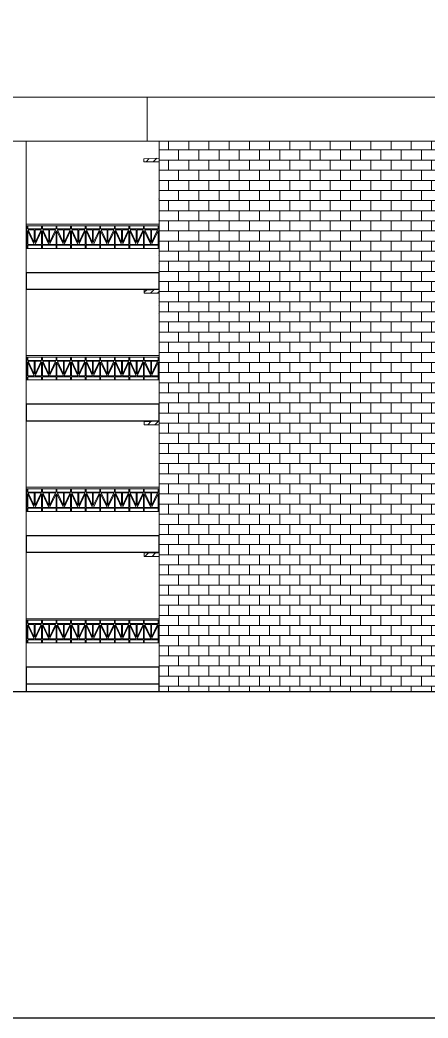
# Model space of a CAD drawing. Header units: millimetres. Extents: x 3614 to 12428, y -844 to 6844.
# Drawn here: x 5518.33 to 5528.42, y -482.44 to -457.78 of the extents above; entities that cross this region are included whole.
import ezdxf

# ---------------------------------------------------------------- set-up
doc = ezdxf.new("R2010")
doc.units = ezdxf.units.MM
doc.header["$LTSCALE"] = 40
doc.header["$MEASUREMENT"] = 0
doc.linetypes.add('DASHED', pattern=[0.75, 0.5, -0.25])
doc.layers.get('0').update_dxf_attribs({"linetype": 'CONTINUOUS', "lineweight": 20})
for name, color, linetype, lineweight in [('Beam', 254, 'CONTINUOUS', 25), ('E1', 7, 'CONTINUOUS', 20), ('E3', 251, 'CONTINUOUS', 18), ('E4', 252, 'CONTINUOUS', 18), ('Hidden', 30, 'DASHED', 18), ('Railing', 23, 'CONTINUOUS', 18), ('Wall', 7, 'CONTINUOUS', 30)]:
    doc.layers.add(name, color=color, linetype=linetype, lineweight=lineweight)

# ---------------------------------------------------------------- blocks, each defined once
blk = doc.blocks.new('RAILING BUY67')
at = {"ltscale": 0.05}
for p, q in [((-3.293, 1.01), (0, 1.01)), ((-3.293, 0.41), (0, 0.41))]:
    blk.add_line(p, q, dxfattribs=at)
at = {"layer": 'Beam', "ltscale": 0.05}
blk.add_lwpolyline([(-3.293, 0), (0, 0), (0, 0.41), (-3.293, 0.41)], close=True, dxfattribs=at)
at = {"layer": 'Railing'}
for p, q in [((0, 1.61), (-3.293, 1.61)), ((0, 1.57), (-3.293, 1.57)), ((-3.27, 1.49), (-3.293, 1.49)), ((-3.27, 1.57), (-3.27, 1.49)), ((-3.25, 1.57), (-3.25, 1.49)), ((-3.25, 1.49), (-2.91, 1.49)), ((-2.91, 1.57), (-2.91, 1.49)), ((-2.89, 1.57), (-2.89, 1.49)), ((-2.89, 1.49), (-2.55, 1.49)), ((-2.55, 1.57), (-2.55, 1.49)), ((-2.53, 1.57), (-2.53, 1.49)), ((-2.53, 1.49), (-2.19, 1.49)), ((-2.19, 1.57), (-2.19, 1.49)), ((-2.17, 1.57), (-2.17, 1.49)), ((-2.17, 1.49), (-1.83, 1.49)), ((-1.83, 1.57), (-1.83, 1.49)), ((-1.81, 1.57), (-1.81, 1.49)), ((-1.81, 1.49), (-1.47, 1.49)), ((-1.47, 1.57), (-1.47, 1.49)), ((-1.45, 1.57), (-1.45, 1.49)), ((-1.45, 1.49), (-1.11, 1.49)), ((-1.11, 1.57), (-1.11, 1.49)), ((-1.09, 1.57), (-1.09, 1.49)), ((-1.09, 1.49), (-0.75, 1.49)), ((-0.75, 1.57), (-0.75, 1.49)), ((-0.73, 1.57), (-0.73, 1.49)), ((-0.73, 1.49), (-0.39, 1.49)), ((-0.39, 1.57), (-0.39, 1.49)), ((-0.37, 1.57), (-0.37, 1.49)), ((-0.37, 1.49), (-0.03, 1.49)), ((-0.03, 1.57), (-0.03, 1.49)), ((-0.01, 1.57), (-0.01, 1.49)), ((-0.01, 1.57), (-0.01, 1.01)), ((-3.27, 1.47), (-3.293, 1.47)), ((-3.27, 1.47), (-3.27, 1.11)), ((-3.25, 1.447), (-3.091, 1.11)), ((-3.25, 1.447), (-3.25, 1.11)), ((-3.239, 1.47), (-3.09, 1.47)), ((-3.239, 1.47), (-3.09, 1.155)), ((-3.09, 1.155), (-3.09, 1.47)), ((-2.921, 1.47), (-3.07, 1.155)), ((-3.07, 1.155), (-3.07, 1.47)), ((-3.07, 1.47), (-2.921, 1.47)), ((-2.91, 1.447), (-3.069, 1.11)), ((-2.91, 1.447), (-2.91, 1.11)), ((-2.89, 1.447), (-2.731, 1.11)), ((-2.89, 1.447), (-2.89, 1.11)), ((-2.879, 1.47), (-2.73, 1.47)), ((-2.879, 1.47), (-2.73, 1.155)), ((-2.73, 1.155), (-2.73, 1.47)), ((-2.561, 1.47), (-2.71, 1.155)), ((-2.71, 1.155), (-2.71, 1.47)), ((-2.71, 1.47), (-2.561, 1.47)), ((-2.55, 1.447), (-2.709, 1.11)), ((-2.55, 1.447), (-2.55, 1.11)), ((-2.53, 1.447), (-2.371, 1.11)), ((-2.53, 1.447), (-2.53, 1.11)), ((-2.519, 1.47), (-2.37, 1.47)), ((-2.519, 1.47), (-2.37, 1.155)), ((-2.37, 1.155), (-2.37, 1.47)), ((-2.201, 1.47), (-2.35, 1.155)), ((-2.35, 1.155), (-2.35, 1.47)), ((-2.35, 1.47), (-2.201, 1.47)), ((-2.19, 1.447), (-2.349, 1.11)), ((-2.19, 1.447), (-2.19, 1.11)), ((-2.17, 1.447), (-2.011, 1.11)), ((-2.17, 1.447), (-2.17, 1.11)), ((-2.159, 1.47), (-2.01, 1.47)), ((-2.159, 1.47), (-2.01, 1.155)), ((-2.01, 1.155), (-2.01, 1.47)), ((-1.841, 1.47), (-1.99, 1.155)), ((-1.99, 1.155), (-1.99, 1.47)), ((-1.99, 1.47), (-1.841, 1.47)), ((-1.83, 1.447), (-1.989, 1.11)), ((-1.83, 1.447), (-1.83, 1.11)), ((-1.81, 1.447), (-1.651, 1.11)), ((-1.81, 1.447), (-1.81, 1.11)), ((-1.799, 1.47), (-1.65, 1.47)), ((-1.799, 1.47), (-1.65, 1.155)), ((-1.65, 1.155), (-1.65, 1.47)), ((-1.481, 1.47), (-1.63, 1.155)), ((-1.63, 1.155), (-1.63, 1.47)), ((-1.63, 1.47), (-1.481, 1.47)), ((-1.47, 1.447), (-1.629, 1.11)), ((-1.47, 1.447), (-1.47, 1.11)), ((-1.45, 1.447), (-1.291, 1.11)), ((-1.45, 1.447), (-1.45, 1.11)), ((-1.439, 1.47), (-1.29, 1.47)), ((-1.439, 1.47), (-1.29, 1.155)), ((-1.29, 1.155), (-1.29, 1.47)), ((-1.121, 1.47), (-1.27, 1.155)), ((-1.27, 1.155), (-1.27, 1.47)), ((-1.27, 1.47), (-1.121, 1.47)), ((-1.11, 1.447), (-1.269, 1.11)), ((-1.11, 1.447), (-1.11, 1.11)), ((-1.09, 1.447), (-0.931, 1.11)), ((-1.09, 1.447), (-1.09, 1.11)), ((-1.079, 1.47), (-0.93, 1.47)), ((-1.079, 1.47), (-0.93, 1.155)), ((-0.93, 1.155), (-0.93, 1.47)), ((-0.761, 1.47), (-0.91, 1.155)), ((-0.91, 1.155), (-0.91, 1.47)), ((-0.91, 1.47), (-0.761, 1.47)), ((-0.75, 1.447), (-0.909, 1.11)), ((-0.75, 1.447), (-0.75, 1.11)), ((-0.73, 1.447), (-0.571, 1.11)), ((-0.73, 1.447), (-0.73, 1.11)), ((-0.719, 1.47), (-0.57, 1.47)), ((-0.719, 1.47), (-0.57, 1.155)), ((-0.57, 1.155), (-0.57, 1.47)), ((-0.401, 1.47), (-0.55, 1.155)), ((-0.55, 1.155), (-0.55, 1.47)), ((-0.55, 1.47), (-0.401, 1.47)), ((-0.39, 1.447), (-0.549, 1.11)), ((-0.39, 1.447), (-0.39, 1.11)), ((-0.37, 1.447), (-0.211, 1.11)), ((-0.37, 1.447), (-0.37, 1.11)), ((-0.359, 1.47), (-0.21, 1.47)), ((-0.359, 1.47), (-0.21, 1.155)), ((-0.21, 1.155), (-0.21, 1.47)), ((-0.041, 1.47), (-0.19, 1.155)), ((-0.19, 1.155), (-0.19, 1.47)), ((-0.19, 1.47), (-0.041, 1.47)), ((-0.03, 1.447), (-0.189, 1.11)), ((-0.03, 1.447), (-0.03, 1.11)), ((-3.27, 1.11), (-3.293, 1.11)), ((-3.27, 1.09), (-3.293, 1.09)), ((-3.27, 1.09), (-3.27, 1.01)), ((-3.25, 1.11), (-3.091, 1.11)), ((-3.25, 1.09), (-2.91, 1.09)), ((-3.25, 1.09), (-3.25, 1.01)), ((-3.069, 1.11), (-2.91, 1.11)), ((-2.91, 1.09), (-2.91, 1.01)), ((-2.89, 1.11), (-2.731, 1.11)), ((-2.89, 1.09), (-2.55, 1.09)), ((-2.89, 1.09), (-2.89, 1.01)), ((-2.709, 1.11), (-2.55, 1.11)), ((-2.55, 1.09), (-2.55, 1.01)), ((-2.53, 1.11), (-2.371, 1.11)), ((-2.53, 1.09), (-2.19, 1.09)), ((-2.53, 1.09), (-2.53, 1.01)), ((-2.349, 1.11), (-2.19, 1.11)), ((-2.19, 1.09), (-2.19, 1.01)), ((-2.17, 1.11), (-2.011, 1.11)), ((-2.17, 1.09), (-1.83, 1.09)), ((-2.17, 1.09), (-2.17, 1.01)), ((-1.989, 1.11), (-1.83, 1.11)), ((-1.83, 1.09), (-1.83, 1.01)), ((-1.81, 1.11), (-1.651, 1.11)), ((-1.81, 1.09), (-1.47, 1.09)), ((-1.81, 1.09), (-1.81, 1.01)), ((-1.629, 1.11), (-1.47, 1.11)), ((-1.47, 1.09), (-1.47, 1.01)), ((-1.45, 1.11), (-1.291, 1.11)), ((-1.45, 1.09), (-1.11, 1.09)), ((-1.45, 1.09), (-1.45, 1.01)), ((-1.269, 1.11), (-1.11, 1.11)), ((-1.11, 1.09), (-1.11, 1.01)), ((-1.09, 1.11), (-0.931, 1.11)), ((-1.09, 1.09), (-0.75, 1.09)), ((-1.09, 1.09), (-1.09, 1.01)), ((-0.909, 1.11), (-0.75, 1.11)), ((-0.75, 1.09), (-0.75, 1.01)), ((-0.73, 1.11), (-0.571, 1.11)), ((-0.73, 1.09), (-0.39, 1.09)), ((-0.73, 1.09), (-0.73, 1.01)), ((-0.549, 1.11), (-0.39, 1.11)), ((-0.39, 1.09), (-0.39, 1.01)), ((-0.37, 1.11), (-0.211, 1.11)), ((-0.37, 1.09), (-0.03, 1.09)), ((-0.37, 1.09), (-0.37, 1.01)), ((-0.189, 1.11), (-0.03, 1.11)), ((-0.03, 1.09), (-0.03, 1.01)), ((-0.01, 1.09), (-0.01, 1.01))]:
    blk.add_line(p, q, dxfattribs=at)

msp = doc.modelspace()

# ---------------------------------------------------------------- hatches: boundary and pattern name
at = {"layer": 'E1', "lineweight": 13, "ltscale": 0.05}
h = msp.add_hatch(dxfattribs=at)
h.set_pattern_fill('BRICK', color=256)
h.set_pattern_definition([(0, (0, -27.99403), (0, 0.25), []), (90, (0, -27.99403), (-0.5, 0), [0.25, -0.25]), (90, (0.25, -27.99403), (-0.5, 0), [-0.25, 0.25])])
h.paths.add_polyline_path([(5538.5034, -460.7752), (5531.5834, -460.7752), (5531.5834, -474.3752), (5538.5034, -474.3752)])
h.paths.add_polyline_path([(5528.6934, -460.7752), (5521.7734, -460.7752), (5521.7734, -474.3752), (5528.6934, -474.3752)])
h.paths.add_polyline_path([(5531.5834, -464.0752), (5528.6934, -464.0752), (5528.6934, -463.2252), (5531.5834, -463.2252)])
h.paths.add_polyline_path([(5531.5834, -467.3252), (5528.6934, -467.3252), (5528.6934, -466.4752), (5531.5834, -466.4752)])
h.paths.add_polyline_path([(5531.5834, -474.3752), (5528.6934, -474.3752), (5528.6934, -472.9952), (5531.5834, -472.9952)])
h.paths.add_polyline_path([(5531.5834, -470.5752), (5528.6934, -470.5752), (5528.6934, -469.7252), (5531.5834, -469.7252)])
at = {"layer": 'E4', "ltscale": 0.05}
h = msp.add_hatch(dxfattribs=at)
h.set_pattern_fill('BRICK', color=256)
edge = h.paths.add_edge_path()
edge.add_line((5530.8734, -458.3652), (5530.8734, -459.6852))
edge.add_line((5533.9457, -458.3652), (5530.8734, -458.3652))
edge.add_line((5536.3864, -459.6768), (5533.9457, -458.3652))
edge.add_line((5538.8034, -459.6852), (5521.4734, -459.6852))
at = {"layer": 'Hidden', "linetype": 'Continuous', "lineweight": 0, "ltscale": 0.05}
h = msp.add_hatch(dxfattribs=at)
h.set_pattern_fill('ANSI31', color=256)
h.set_pattern_definition([(45, (-4.165, -6e-14), (-0.0883883476, 0.0883883476), [])])
edge = h.paths.add_edge_path()
edge.add_line((5521.7734, -471.0352), (5521.4034, -471.0352))
edge.add_line((5521.4034, -471.0352), (5521.4034, -470.9602))
edge.add_line((5521.4034, -470.9602), (5521.7734, -470.9447))
edge.add_line((5521.7734, -467.7852), (5521.4034, -467.7852))
edge.add_line((5521.4034, -467.7852), (5521.4034, -467.7102))
edge.add_line((5521.4034, -467.7102), (5521.7734, -467.6947))
edge.add_line((5521.7734, -464.5352), (5521.4034, -464.5352))
edge.add_line((5521.4034, -464.5352), (5521.4034, -464.4602))
edge.add_line((5521.4034, -464.4602), (5521.7734, -464.4447))
edge.add_line((5521.762, -461.2852), (5521.392, -461.2852))
edge.add_line((5521.392, -461.2852), (5521.392, -461.2102))
edge.add_line((5521.392, -461.2102), (5521.762, -461.1947))

# ---------------------------------------------------------------- linework, layer by layer
at = {"layer": 'Beam', "ltscale": 0.05}
for points in [[(5438.4239, -358.7255), (5799.6085, -358.7255), (5799.6085, -482.4431), (5438.4239, -482.4431)], [(5518.4804, -474.3752), (5521.7734, -474.3752), (5521.7734, -473.7752), (5518.4804, -473.7752)]]:
    msp.add_lwpolyline(points, close=True, dxfattribs=at)
at = {"layer": 'E1', "linetype": 'Continuous', "ltscale": 0.05}
for p, q in [((5521.4734, -459.6852), (5538.8034, -459.6852)), ((5521.4734, -460.7752), (5521.4734, -459.6852)), ((5538.8034, -459.6852), (5521.4734, -459.6852)), ((5521.4734, -460.7752), (5538.8034, -460.7752))]:
    msp.add_line(p, q, dxfattribs=at)
at = {"layer": 'E1', "ltscale": 0.05}
for p in [(5521.7734, -460.7752), (5489.4734, -474.3752)]:
    msp.add_line(p, (5521.7734, -474.3752), dxfattribs=at)
at = {"layer": 'E3', "ltscale": 0.05}
for p, q in [((5521.4734, -459.6852), (5517.8184, -459.6852)), ((5518.4804, -474.3752), (5518.4804, -460.7752))]:
    msp.add_line(p, q, dxfattribs=at)
at = {"layer": 'E3', "linetype": 'Continuous', "ltscale": 0.05}
msp.add_line((5517.8184, -460.7752), (5521.4734, -460.7752), dxfattribs=at)
at = {"layer": 'Hidden', "linetype": 'Continuous', "lineweight": 0, "ltscale": 0.05}
for points in [[(5521.762, -461.2852), (5521.392, -461.2852), (5521.392, -461.2102), (5521.762, -461.1947)], [(5521.7734, -464.5352), (5521.4034, -464.5352), (5521.4034, -464.4602), (5521.7734, -464.4447)], [(5521.7734, -467.7852), (5521.4034, -467.7852), (5521.4034, -467.7102), (5521.7734, -467.6947)], [(5521.7734, -471.0352), (5521.4034, -471.0352), (5521.4034, -470.9602), (5521.7734, -470.9447)]]:
    msp.add_lwpolyline(points, dxfattribs=at)
at = {"layer": 'Wall', "ltscale": 0.05}
msp.add_line((5469.8034, -474.3752), (5543.0303, -474.3752), dxfattribs=at)

# ---------------------------------------------------------------- block references
for p in [(5521.7734, -464.4352), (5521.7734, -467.6852), (5521.7734, -470.9352), (5521.7734, -474.1852)]:
    msp.add_blockref('RAILING BUY67', p)

doc.saveas('drawing.dxf')
